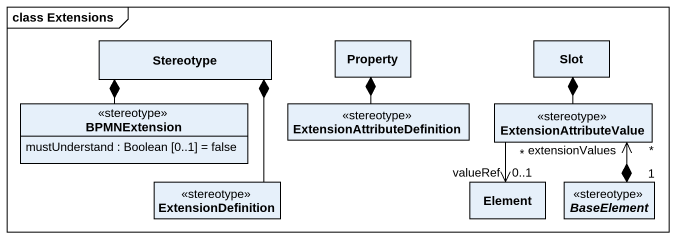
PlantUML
@startuml
mainframe class Extensions
hide circle
hide empty members
class "Stereotype" as Stereotype_
class Property
class Slot
class BPMNExtension <<stereotype>> {
  mustUnderstand : Boolean [0..1] = false
}
class ExtensionAttributeDefinition <<stereotype>>
class ExtensionAttributeValue <<stereotype>>
class ExtensionDefinition <<stereotype>>
class Element
abstract class BaseElement <<stereotype>>
BPMNExtension -up-* Stereotype_
ExtensionAttributeDefinition -up-* Property
ExtensionAttributeValue -up-* Slot
ExtensionAttributeValue "*" --> "valueRef\n0..1" Element
ExtensionDefinition -up-* Stereotype_
BaseElement "1" *-up-> "*\nextensionValues" ExtensionAttributeValue
@enduml
